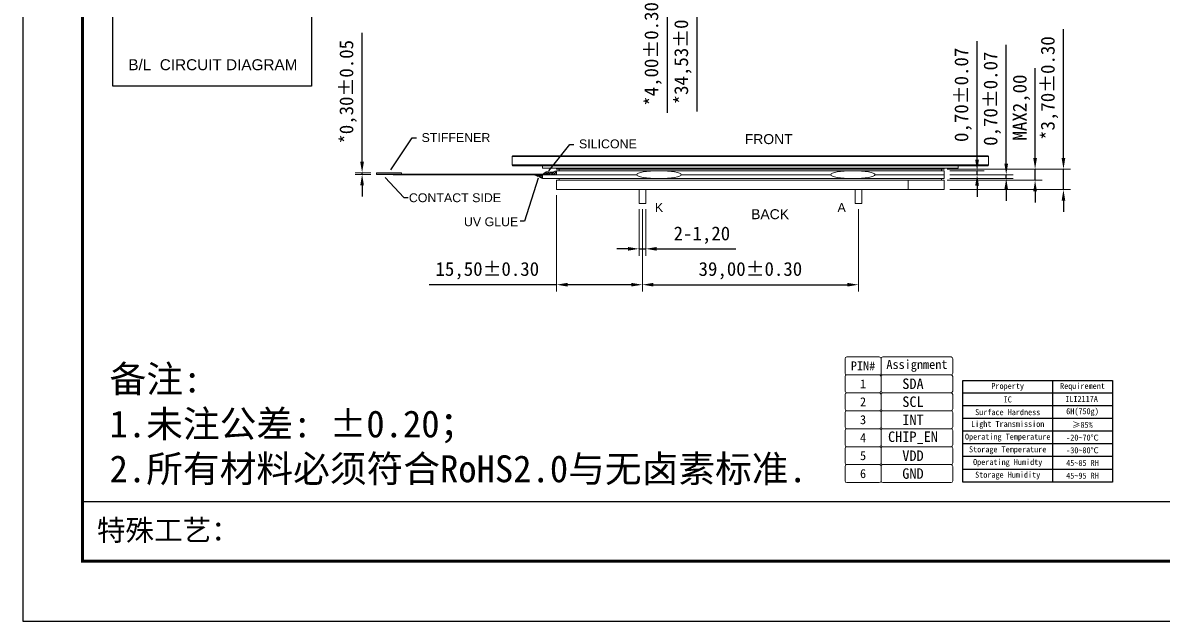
# Model space of a CAD drawing. Header units: millimetres. Extents: x 1946 to 4611, y 2266 to 2855.
# Drawn here: x 3575.6 to 3781.6, y 2517.6 to 2625.5 of the extents above; entities that cross this region are included whole.
import ezdxf

# ---------------------------------------------------------------- set-up
doc = ezdxf.new("R2010")
doc.units = ezdxf.units.MM
for name, color, linetype, lineweight in [('BACKLIGHT', 7, 'Continuous', 20), ('Cover Lens', 152, 'Continuous', 0), ('FPC', 30, 'Continuous', 0), ('LCD', 4, 'Continuous', 20), ('OCA', 3, 'Continuous', 0), ('PCB', 102, 'Continuous', 20), ('Sensor', 6, 'Continuous', 0), ('silicone', 193, 'Continuous', 20), ('TEXT', 7, 'Continuous', 30), ('UV GLUE', 237, 'Continuous', 20)]:
    doc.layers.add(name, color=color, linetype=linetype, lineweight=lineweight)
doc.layers.add('Dim', color=4, linetype='Continuous')
doc.styles.add('Arial', font='arial.ttf')
doc.styles.get("Standard").update_dxf_attribs({"font": 'txt.shx', "bigfont": 'gbcbig.shx'})
doc.styles.add('宋体', font='')
doc.styles.get('宋体').set_extended_font_data('SimSun')
doc.dimstyles.new('DIM', dxfattribs={"dimtxt": 2.5, "dimasz": 2, "dimexe": 1.25, "dimexo": 1, "dimgap": 1, "dimtad": 1, "dimzin": 1, "dimtxsty": '宋体', "dimcen": 2.5, "dimazin": 0, "dimtfac": 1, "dimtmove": 0, "dimatfit": 3, "dimfxl": 0, "dimlwe": 0, "dimarcsym": 0})
doc.dimstyles.get("Standard").update_dxf_attribs({"dimtxt": 1, "dimasz": 0.18, "dimexe": 0.18, "dimexo": 0.0625, "dimgap": 0.09, "dimtad": 0, "dimtih": 1, "dimtoh": 1, "dimdec": 4, "dimzin": 0, "dimdsep": 46, "dimtxsty": 'Standard', "dimcen": 0.09, "dimadec": 0, "dimazin": 0, "dimtfac": 1, "dimtdec": 4, "dimtofl": 0, "dimtmove": 0, "dimatfit": 3, "dimfxl": 0, "dimtolj": 1, "dimtzin": 0, "dimarcsym": 0})

# ---------------------------------------------------------------- blocks, each defined once
blk = doc.blocks.new('*D64')
at = {"layer": 'Defpoints', "color": 0}
for p in [(3689.45, 2669.05), (3685.45, 2634.52), (3697.26, 2634.52)]:
    blk.add_point(p, dxfattribs=at)
at = {"layer": 'Dim', "color": 0, "lineweight": 0}
for p, q in [((3690.45, 2669.05), (3698.51, 2669.05)), ((3686.45, 2634.52), (3698.51, 2634.52))]:
    blk.add_line(p, q, dxfattribs=at)
at = {"layer": 'Dim', "color": 0, "lineweight": -2}
for p, q in [((3697.26, 2667.05), (3697.26, 2636.52)), ((3697.26, 2634.52), (3697.26, 2609.5))]:
    blk.add_line(p, q, dxfattribs=at)
at = {"layer": 'Dim', "color": 0}
for points in [[(3696.92, 2667.05), (3697.59, 2667.05), (3697.26, 2669.05)], [(3696.92, 2636.52), (3697.59, 2636.52), (3697.26, 2634.52)]]:
    blk.add_solid(points, dxfattribs=at)
at = {"layer": 'Dim', "color": 0, "insert": (3694.73, 2621.01), "char_height": 2.5, "attachment_point": 5, "rotation": 90, "style": '宋体'}
blk.add_mtext('{\\C2;*}34,53%%P0.50', dxfattribs=at)
blk = doc.blocks.new('*D65')
at = {"layer": 'Defpoints', "color": 0}
for p in [(3685.65, 2638.52), (3685.45, 2634.52), (3691.86, 2634.52)]:
    blk.add_point(p, dxfattribs=at)
at = {"layer": 'Dim', "color": 0, "lineweight": -2}
for p, q in [((3691.86, 2640.52), (3691.86, 2642.52)), ((3691.86, 2638.52), (3691.86, 2634.52)), ((3691.86, 2632.52), (3691.86, 2609.27))]:
    blk.add_line(p, q, dxfattribs=at)
at = {"layer": 'Dim', "color": 0, "lineweight": 0}
for p, q in [((3686.65, 2638.52), (3693.11, 2638.52)), ((3686.45, 2634.52), (3693.11, 2634.52))]:
    blk.add_line(p, q, dxfattribs=at)
at = {"layer": 'Dim', "color": 0}
for points in [[(3691.53, 2640.52), (3692.2, 2640.52), (3691.86, 2638.52)], [(3691.53, 2632.52), (3692.2, 2632.52), (3691.86, 2634.52)]]:
    blk.add_solid(points, dxfattribs=at)
at = {"layer": 'Dim', "color": 0, "insert": (3689.34, 2619.9), "char_height": 2.5, "attachment_point": 5, "rotation": 90, "style": '宋体'}
blk.add_mtext('{\\C2;*}4,00%%P0.30', dxfattribs=at)
blk = doc.blocks.new('特性参数')
at = {"layer": 'Dim', "flags": 128}
for points in [[(-62.5, 31.82), (-62.5, 42.43), (0, 42.43), (0, 31.82)], [(-25, 42.43), (-25, 31.82)], [(0, 37.13), (-62.5, 37.13)], [(0, 31.82), (0, 0), (-62.5, 0), (-62.5, 31.82)], [(0, 31.82), (-62.5, 31.82)], [(-25, 31.82), (-25, 0)], [(0, 26.52), (-62.5, 26.52)], [(0, 21.21), (-62.5, 21.21)], [(0, 15.91), (-62.5, 15.91)], [(0, 10.61), (-62.5, 10.61)], [(0, 5.3), (-62.5, 5.3)]]:
    blk.add_lwpolyline(points, dxfattribs=at)
at = {"layer": 'Dim', "width": 9.326163987900191e-14, "attachment_point": 5, "style": '宋体'}
for s, insert, char_height in [('Property', (-43.75, 39.78), 2.5), ('Requirement', (-12.5, 39.78), 2.5001), ('IC', (-43.75, 34.47), 2.5), ('Surface Hardness', (-43.75, 29.17), 2.5001), ('Light Transmission', (-43.75, 23.87), 2.5001), ('Operating Temperature', (-43.75, 18.56), 2.5001), ('Storage Temperature', (-43.75, 13.26), 2.5001), ('Operating Humidty', (-43.75, 7.96), 2.5001), ('Storage Humidity', (-43.75, 2.65), 2.5001)]:
    blk.add_mtext(s, dxfattribs=dict(at, insert=insert, char_height=char_height))
blk = doc.blocks.new('工程图框')
at = {"color": 4}
blk.add_lwpolyline([(-525, 0), (0, 0), (0, 371.25), (-525, 371.25)], close=True, dxfattribs=at)
at = {"const_width": 0.625}
blk.add_lwpolyline([(-512.5, 12.5), (-12.5, 12.5), (-12.5, 358.75), (-512.5, 358.75)], close=True, dxfattribs=at)
at = {"color": 0}
blk.add_lwpolyline([(-512.5, 25), (-51.56, 25)], dxfattribs=at)
at = {"color": 1, "insert": (-512.5, 18.75), "char_height": 4.375, "width": 4.884981308350689e-13, "attachment_point": 4, "style": '宋体'}
blk.add_mtext('{\\fSimSun|b0|i0|c134|p2; 特殊工艺：}', dxfattribs=at)
blk = doc.blocks.new('*D92')
at = {"layer": 'Defpoints', "color": 0}
for p in [(3636.81, 2598.47), (3639.4, 2598.47), (3639.4, 2598.17)]:
    blk.add_point(p, dxfattribs=at)
at = {"layer": 'Dim', "color": 0, "lineweight": -2}
for p, q in [((3636.81, 2600.47), (3636.81, 2623.68)), ((3636.81, 2598.17), (3636.81, 2598.47)), ((3636.81, 2596.17), (3636.81, 2594.17))]:
    blk.add_line(p, q, dxfattribs=at)
at = {"layer": 'Dim', "color": 0, "lineweight": 0}
for p, q in [((3638.4, 2598.47), (3635.56, 2598.47)), ((3638.4, 2598.17), (3635.56, 2598.17))]:
    blk.add_line(p, q, dxfattribs=at)
at = {"layer": 'Dim', "color": 0}
for points in [[(3636.47, 2600.47), (3637.14, 2600.47), (3636.81, 2598.47)], [(3636.47, 2596.17), (3637.14, 2596.17), (3636.81, 2598.17)]]:
    blk.add_solid(points, dxfattribs=at)
at = {"layer": 'Dim', "color": 0, "lineweight": 0, "insert": (3634.29, 2613.07), "char_height": 2.5, "attachment_point": 5, "rotation": 90, "style": '宋体'}
blk.add_mtext('{\\C2;*}0,30%%P0.05', dxfattribs=at)
blk = doc.blocks.new('*D73')
at = {"layer": 'Defpoints', "color": 0}
for p in [(3741.9, 2598.82), (3747.83, 2598.82), (3741.9, 2598.12)]:
    blk.add_point(p, dxfattribs=at)
at = {"layer": 'Dim', "color": 0, "lineweight": -2}
for p, q in [((3747.83, 2600.82), (3747.83, 2622.22)), ((3747.83, 2598.12), (3747.83, 2598.82)), ((3747.83, 2596.12), (3747.83, 2594.12))]:
    blk.add_line(p, q, dxfattribs=at)
at = {"layer": 'Dim', "color": 0, "lineweight": 0}
for p, q in [((3742.9, 2598.82), (3749.08, 2598.82)), ((3742.9, 2598.12), (3749.08, 2598.12))]:
    blk.add_line(p, q, dxfattribs=at)
at = {"layer": 'Dim', "color": 0}
for points in [[(3747.49, 2600.82), (3748.16, 2600.82), (3747.83, 2598.82)], [(3747.49, 2596.12), (3748.16, 2596.12), (3747.83, 2598.12)]]:
    blk.add_solid(points, dxfattribs=at)
at = {"layer": 'Dim', "color": 0, "lineweight": 0, "insert": (3745.31, 2612.52), "char_height": 2.5, "attachment_point": 5, "rotation": 90, "style": '宋体'}
blk.add_mtext('0,70%%P0.07', dxfattribs=at)
blk = doc.blocks.new('*D74')
at = {"layer": 'Defpoints', "color": 0}
for p in [(3741.9, 2598.12), (3741.9, 2597.42), (3753.09, 2598.12)]:
    blk.add_point(p, dxfattribs=at)
at = {"layer": 'Dim', "color": 0, "lineweight": -2}
for p, q in [((3753.09, 2600.12), (3753.09, 2621.52)), ((3753.09, 2597.42), (3753.09, 2598.12)), ((3753.09, 2595.42), (3753.09, 2593.42))]:
    blk.add_line(p, q, dxfattribs=at)
at = {"layer": 'Dim', "color": 0, "lineweight": 0}
for p, q in [((3742.9, 2598.12), (3754.34, 2598.12)), ((3742.9, 2597.42), (3754.34, 2597.42))]:
    blk.add_line(p, q, dxfattribs=at)
at = {"layer": 'Dim', "color": 0}
for points in [[(3752.75, 2600.12), (3753.42, 2600.12), (3753.09, 2598.12)], [(3752.75, 2595.42), (3753.42, 2595.42), (3753.09, 2597.42)]]:
    blk.add_solid(points, dxfattribs=at)
at = {"layer": 'Dim', "color": 0, "lineweight": 0, "insert": (3750.57, 2611.82), "char_height": 2.5, "attachment_point": 5, "rotation": 90, "style": '宋体'}
blk.add_mtext('0,70%%P0.07', dxfattribs=at)
blk = doc.blocks.new('*D75')
at = {"layer": 'Defpoints', "color": 0}
for p in [(3741.4, 2599.12), (3758.3, 2599.12), (3741.4, 2597.12)]:
    blk.add_point(p, dxfattribs=at)
at = {"layer": 'Dim', "color": 0, "lineweight": -2}
for p, q in [((3758.3, 2601.12), (3758.3, 2617.34)), ((3758.3, 2597.12), (3758.3, 2599.12)), ((3758.3, 2595.12), (3758.3, 2593.12))]:
    blk.add_line(p, q, dxfattribs=at)
at = {"layer": 'Dim', "color": 0, "lineweight": 0}
for p, q in [((3742.4, 2599.12), (3759.55, 2599.12)), ((3742.4, 2597.12), (3759.55, 2597.12))]:
    blk.add_line(p, q, dxfattribs=at)
at = {"layer": 'Dim', "color": 0}
for points in [[(3757.97, 2601.12), (3758.63, 2601.12), (3758.3, 2599.12)], [(3757.97, 2595.12), (3758.63, 2595.12), (3758.3, 2597.12)]]:
    blk.add_solid(points, dxfattribs=at)
at = {"layer": 'Dim', "color": 0, "lineweight": 0, "insert": (3755.84, 2610.23), "char_height": 2.5, "attachment_point": 5, "rotation": 90, "style": '宋体'}
blk.add_mtext('MAX2,00', dxfattribs=at)
blk = doc.blocks.new('*D97')
at = {"layer": 'Defpoints', "color": 0}
for p in [(3671.9, 2595.42), (3687.4, 2592.92), (3671.9, 2578.27)]:
    blk.add_point(p, dxfattribs=at)
at = {"layer": 'Dim', "color": 0, "lineweight": 0}
for p, q in [((3671.9, 2594.42), (3671.9, 2577.02)), ((3687.4, 2591.92), (3687.4, 2577.02))]:
    blk.add_line(p, q, dxfattribs=at)
at = {"layer": 'Dim', "color": 0, "lineweight": -2}
for p, q in [((3671.9, 2578.27), (3648.93, 2578.27)), ((3685.4, 2578.27), (3673.9, 2578.27))]:
    blk.add_line(p, q, dxfattribs=at)
at = {"layer": 'Dim', "color": 0}
for points in [[(3673.9, 2578.6), (3673.9, 2577.94), (3671.9, 2578.27)], [(3685.4, 2578.6), (3685.4, 2577.94), (3687.4, 2578.27)]]:
    blk.add_solid(points, dxfattribs=at)
at = {"layer": 'Dim', "color": 0, "lineweight": 0, "insert": (3659.41, 2580.79), "char_height": 2.5, "attachment_point": 5, "style": '宋体'}
blk.add_mtext('15,50%%P0.30', dxfattribs=at)
blk = doc.blocks.new('*D98')
at = {"layer": 'Defpoints', "color": 0}
for p in [(3687.4, 2592.92), (3726.4, 2592.92), (3726.4, 2578.27)]:
    blk.add_point(p, dxfattribs=at)
at = {"layer": 'Dim', "color": 0, "lineweight": 0}
for p, q in [((3687.4, 2591.92), (3687.4, 2577.02)), ((3726.4, 2591.92), (3726.4, 2577.02))]:
    blk.add_line(p, q, dxfattribs=at)
at = {"layer": 'Dim', "color": 0, "lineweight": -2}
blk.add_line((3689.4, 2578.27), (3724.4, 2578.27), dxfattribs=at)
at = {"layer": 'Dim', "color": 0}
for points in [[(3689.4, 2578.6), (3689.4, 2577.94), (3687.4, 2578.27)], [(3724.4, 2578.6), (3724.4, 2577.94), (3726.4, 2578.27)]]:
    blk.add_solid(points, dxfattribs=at)
at = {"layer": 'Dim', "color": 0, "lineweight": 0, "insert": (3706.9, 2580.79), "char_height": 2.5, "attachment_point": 5, "style": '宋体'}
blk.add_mtext('39,00%%P0.30', dxfattribs=at)
blk = doc.blocks.new('*D99')
at = {"layer": 'Defpoints', "color": 0}
for p in [(3686.8, 2592.92), (3688, 2592.92), (3688, 2584.74)]:
    blk.add_point(p, dxfattribs=at)
at = {"layer": 'Dim', "color": 0, "lineweight": 0}
for p, q in [((3686.8, 2591.92), (3686.8, 2583.49)), ((3688, 2591.92), (3688, 2583.49))]:
    blk.add_line(p, q, dxfattribs=at)
at = {"layer": 'Dim', "color": 0, "lineweight": -2}
for p, q in [((3684.8, 2584.74), (3682.8, 2584.74)), ((3686.8, 2584.74), (3688, 2584.74)), ((3690, 2584.74), (3704.3, 2584.74))]:
    blk.add_line(p, q, dxfattribs=at)
at = {"layer": 'Dim', "color": 0}
for points in [[(3684.8, 2585.07), (3684.8, 2584.41), (3686.8, 2584.74)], [(3690, 2585.07), (3690, 2584.41), (3688, 2584.74)]]:
    blk.add_solid(points, dxfattribs=at)
at = {"layer": 'Dim', "color": 0, "lineweight": 0, "insert": (3698.15, 2587.2), "char_height": 2.5, "attachment_point": 5, "style": '宋体'}
blk.add_mtext('2-1,20', dxfattribs=at)
blk = doc.blocks.new('*D85')
at = {"layer": 'Defpoints', "color": 0}
for p in [(3741.4, 2599.12), (3763.42, 2599.12), (3741.9, 2595.42)]:
    blk.add_point(p, dxfattribs=at)
at = {"layer": 'Dim', "color": 0, "lineweight": -2}
for p, q in [((3763.42, 2601.12), (3763.42, 2624.37)), ((3763.42, 2595.42), (3763.42, 2599.12)), ((3763.42, 2593.42), (3763.42, 2591.42))]:
    blk.add_line(p, q, dxfattribs=at)
at = {"layer": 'Dim', "color": 0, "lineweight": 0}
for p, q in [((3742.4, 2599.12), (3764.67, 2599.12)), ((3742.9, 2595.42), (3764.67, 2595.42))]:
    blk.add_line(p, q, dxfattribs=at)
at = {"layer": 'Dim', "color": 0}
for points in [[(3763.09, 2601.12), (3763.75, 2601.12), (3763.42, 2599.12)], [(3763.09, 2593.42), (3763.75, 2593.42), (3763.42, 2595.42)]]:
    blk.add_solid(points, dxfattribs=at)
at = {"layer": 'Dim', "color": 0, "lineweight": 0, "insert": (3760.9, 2613.74), "char_height": 2.5, "attachment_point": 5, "rotation": 90, "style": '宋体'}
blk.add_mtext('{\\C2;*}3,70%%P0.30', dxfattribs=at)

msp = doc.modelspace()

# ---------------------------------------------------------------- hatches: boundary and pattern name
at = {"layer": 'silicone', "lineweight": 15}
h = msp.add_hatch(dxfattribs=at)
h.set_pattern_fill('ANSI37', color=256, scale=0.1, angle=90, style=0)
h.set_pattern_definition([(135, (-2573.98804, 1765.60277), (-0.224506403, -0.224506403), []), (225, (-2573.98804, 1765.60277), (0.224506403, -0.224506403), [])])
edge = h.paths.add_edge_path()
edge.add_spline(control_points=[(3671.89925, 2598.81823), (3671.60662, 2598.69023), (3671.00692, 2598.42794), (3670.06311, 2598.79389), (3669.65078, 2598.39531), (3669.48916, 2598.21823)], knot_values=[0.124017599, 0.124017599, 0.124017599, 0.124017599, 1.061853316, 2.045923466, 2.712218542, 2.712218542, 2.712218542, 2.712218542], degree=3, periodic=0)
edge.add_line((3669.48916, 2598.21823), (3670.76557, 2598.21823))
edge.add_line((3670.76557, 2598.21823), (3670.76557, 2598.11823))
edge.add_line((3670.76557, 2598.11823), (3671.89925, 2598.11823))
edge.add_line((3671.89925, 2598.11823), (3671.89925, 2598.81823))
at = {"layer": 'UV GLUE', "lineweight": 15}
h = msp.add_hatch(dxfattribs=at)
h.set_pattern_fill('ANSI37', color=2, scale=0.1, angle=90, style=0)
h.set_pattern_definition([(45, (9198.6942, 1789.85218), (0.224506403, -0.224506403), []), (315, (9198.6942, 1789.85218), (-0.224506403, -0.224506403), [])])
h.paths.add_polyline_path([(3669.39925, 2598.11823), (3667.88306, 2598.11823), (3669.39925, 2597.41823)])

# ---------------------------------------------------------------- linework, layer by layer
at = {"layer": 'BACKLIGHT', "lineweight": 15}
msp.add_line((3735.39925, 2597.11823), (3735.39925, 2595.41823), dxfattribs=at)
msp.add_lwpolyline([(3671.89925, 2597.11823), (3741.89925, 2597.11823), (3741.89925, 2595.41823), (3671.89925, 2595.41823)], close=True, dxfattribs=at)
at = {"layer": 'Cover Lens'}
for p, q in [((3749.89925, 2601.36823), (3663.89925, 2601.36823)), ((3749.89925, 2599.86823), (3663.89925, 2599.86823))]:
    msp.add_line(p, q, dxfattribs=at)
msp.add_lwpolyline([(3749.89925, 2601.36823), (3749.89925, 2599.86823), (3749.74925, 2599.71823), (3664.04925, 2599.71823), (3663.89925, 2599.86823), (3663.89925, 2601.36823), (3664.04925, 2601.51823), (3749.74925, 2601.51823)], close=True, dxfattribs=at)
at = {"layer": 'Dim', "lineweight": 0}
for points in [[(3724.32886, 2562.00446), (3730.16086, 2562.00446, 0.414213562), (3730.48486, 2562.32846), (3730.48486, 2564.92046, 0.414213562), (3730.16086, 2565.24446), (3724.32886, 2565.24446, 0.414213562), (3724.00486, 2564.92046), (3724.00486, 2562.32846, 0.414213562)], [(3743.12086, 2562.00446), (3730.80886, 2562.00446, -0.414213562), (3730.48486, 2562.32846), (3730.48486, 2564.92046, -0.414213562), (3730.80886, 2565.24446), (3743.12086, 2565.24446, -0.414213562), (3743.44486, 2564.92046), (3743.44486, 2562.32846, -0.414213562)], [(3724.32886, 2558.76446), (3730.16086, 2558.76446, 0.414213562), (3730.48486, 2559.08846), (3730.48486, 2561.68046, 0.414213562), (3730.16086, 2562.00446), (3724.32886, 2562.00446, 0.414213562), (3724.00486, 2561.68046), (3724.00486, 2559.08846, 0.414213562)], [(3743.12086, 2558.76446), (3730.80886, 2558.76446, -0.414213562), (3730.48486, 2559.08846), (3730.48486, 2561.68046, -0.414213562), (3730.80886, 2562.00446), (3743.12086, 2562.00446, -0.414213562), (3743.44486, 2561.68046), (3743.44486, 2559.08846, -0.414213562)], [(3724.32886, 2555.52446), (3730.16086, 2555.52446, 0.414213562), (3730.48486, 2555.84846), (3730.48486, 2558.44046, 0.414213562), (3730.16086, 2558.76446), (3724.32886, 2558.76446, 0.414213562), (3724.00486, 2558.44046), (3724.00486, 2555.84846, 0.414213562)], [(3743.12086, 2555.52446), (3730.80886, 2555.52446, -0.414213562), (3730.48486, 2555.84846), (3730.48486, 2558.44046, -0.414213562), (3730.80886, 2558.76446), (3743.12086, 2558.76446, -0.414213562), (3743.44486, 2558.44046), (3743.44486, 2555.84846, -0.414213562)], [(3724.32886, 2552.28446), (3730.16086, 2552.28446, 0.414213562), (3730.48486, 2552.60846), (3730.48486, 2555.20046, 0.414213562), (3730.16086, 2555.52446), (3724.32886, 2555.52446, 0.414213562), (3724.00486, 2555.20046), (3724.00486, 2552.60846, 0.414213562)], [(3743.12086, 2552.28446), (3730.80886, 2552.28446, -0.414213562), (3730.48486, 2552.60846), (3730.48486, 2555.20046, -0.414213562), (3730.80886, 2555.52446), (3743.12086, 2555.52446, -0.414213562), (3743.44486, 2555.20046), (3743.44486, 2552.60846, -0.414213562)], [(3724.32886, 2549.04446), (3730.16086, 2549.04446, 0.414213562), (3730.48486, 2549.36846), (3730.48486, 2551.96046, 0.414213562), (3730.16086, 2552.28446), (3724.32886, 2552.28446, 0.414213562), (3724.00486, 2551.96046), (3724.00486, 2549.36846, 0.414213562)], [(3743.12086, 2549.04446), (3730.80886, 2549.04446, -0.414213562), (3730.48486, 2549.36846), (3730.48486, 2551.96046, -0.414213562), (3730.80886, 2552.28446), (3743.12086, 2552.28446, -0.414213562), (3743.44486, 2551.96046), (3743.44486, 2549.36846, -0.414213562)], [(3724.32886, 2545.80446), (3730.16086, 2545.80446, 0.414213562), (3730.48486, 2546.12846), (3730.48486, 2548.72046, 0.414213562), (3730.16086, 2549.04446), (3724.32886, 2549.04446, 0.414213562), (3724.00486, 2548.72046), (3724.00486, 2546.12846, 0.414213562)], [(3743.12086, 2545.80446), (3730.80886, 2545.80446, -0.414213562), (3730.48486, 2546.12846), (3730.48486, 2548.72046, -0.414213562), (3730.80886, 2549.04446), (3743.12086, 2549.04446, -0.414213562), (3743.44486, 2548.72046), (3743.44486, 2546.12846, -0.414213562)], [(3724.32886, 2542.56446), (3730.16086, 2542.56446, 0.414213562), (3730.48486, 2542.88846), (3730.48486, 2545.48046, 0.414213562), (3730.16086, 2545.80446), (3724.32886, 2545.80446, 0.414213562), (3724.00486, 2545.48046), (3724.00486, 2542.88846, 0.414213562)], [(3743.12086, 2542.56446), (3730.80886, 2542.56446, -0.414213562), (3730.48486, 2542.88846), (3730.48486, 2545.48046, -0.414213562), (3730.80886, 2545.80446), (3743.12086, 2545.80446, -0.414213562), (3743.44486, 2545.48046), (3743.44486, 2542.88846, -0.414213562)]]:
    msp.add_lwpolyline(points, format="xyb", close=True, dxfattribs=at)
at = {"layer": 'FPC', "lineweight": 0}
for p, q in [((3670.76557, 2598.21823), (3639.39925, 2598.21823)), ((3639.39925, 2598.16823), (3639.39925, 2598.21823)), ((3639.39925, 2598.21823), (3640.39925, 2598.21823)), ((3639.39925, 2598.16823), (3642.39914, 2598.16823)), ((3642.39914, 2598.16823), (3642.39914, 2598.11823)), ((3670.76557, 2598.21823), (3670.76557, 2598.11823)), ((3642.39914, 2598.11823), (3670.76557, 2598.11823))]:
    msp.add_line(p, q, dxfattribs=at)
at = {"layer": 'FPC'}
msp.add_lwpolyline([(3639.39925, 2598.21823), (3639.39925, 2598.46823), (3643.89925, 2598.46823), (3643.89925, 2598.21823)], close=True, dxfattribs=at)
at = {"layer": 'LCD', "lineweight": 15}
for p, q in [((3671.89925, 2598.11823), (3671.89925, 2598.81823)), ((3741.89925, 2598.81823), (3671.89925, 2598.81823)), ((3672.39925, 2598.81823), (3672.39925, 2599.11823)), ((3741.39925, 2599.11823), (3672.39925, 2599.11823)), ((3741.39925, 2599.11823), (3741.39925, 2598.81823)), ((3741.89925, 2597.41823), (3741.89925, 2598.81823)), ((3669.39925, 2597.41823), (3669.39925, 2598.11823)), ((3686.39925, 2598.11823), (3669.39925, 2598.11823)), ((3741.89925, 2597.41823), (3669.39925, 2597.41823)), ((3672.39925, 2597.11823), (3672.39925, 2597.41823)), ((3741.39925, 2597.11823), (3672.39925, 2597.11823)), ((3721.39925, 2598.11823), (3694.39925, 2598.11823)), ((3741.89925, 2598.11823), (3729.39925, 2598.11823)), ((3741.39925, 2597.41823), (3741.39925, 2597.11823))]:
    msp.add_line(p, q, dxfattribs=at)
at = {"layer": 'LCD', "ltscale": 0.1}
msp.add_line((3669.39925, 2598.11823), (3669.39925, 2597.41823), dxfattribs=at)
at = {"layer": 'LCD', "lineweight": 15}
for centre in [(3690.39925, 2598.11823), (3725.39925, 2598.11823)]:
    msp.add_ellipse(centre, major_axis=(-4, 0), ratio=0.175, dxfattribs=at)
at = {"layer": 'OCA'}
msp.add_lwpolyline([(3741.89925, 2599.31823), (3741.89925, 2599.11823), (3671.89925, 2599.11823), (3671.89925, 2599.31823)], close=True, dxfattribs=at)
at = {"layer": 'PCB', "lineweight": 15}
for points in [[(3686.79925, 2595.41823), (3687.99925, 2595.41823), (3687.99925, 2592.91823), (3686.79925, 2592.91823)], [(3726.99925, 2595.41823), (3725.79925, 2595.41823), (3725.79925, 2592.91823), (3726.99925, 2592.91823)]]:
    msp.add_lwpolyline(points, close=True, dxfattribs=at)
at = {"layer": 'Sensor'}
msp.add_lwpolyline([(3744.39925, 2599.71823), (3744.39925, 2599.31823), (3669.39925, 2599.31823), (3669.39925, 2599.71823)], close=True, dxfattribs=at)
at = {"layer": 'silicone', "lineweight": 15}
msp.add_spline([(3669.39925, 2598.11823), (3670.01461, 2598.61414), (3670.99726, 2598.56141), (3671.89925, 2598.81823)], degree=3, dxfattribs=at)
at = {"layer": 'TEXT', "color": 0, "lineweight": 30}
msp.add_lwpolyline([(3627.69571, 2614.05792), (3591.80146, 2614.05792), (3591.80146, 2641.99505), (3627.69571, 2641.99505)], close=True, dxfattribs=at)
at = {"layer": 'UV GLUE', "color": 2, "lineweight": 15}
msp.add_line((3669.39925, 2597.41823), (3667.88306, 2598.11823), dxfattribs=at)

# ---------------------------------------------------------------- block references
at = {"lineweight": 0, "xscale": 0.864, "yscale": 0.864, "zscale": 0.864}
msp.add_blockref('工程图框', (4029.16226, 2517.57298), dxfattribs=at)
at = {"layer": 'Dim', "lineweight": 0, "xscale": 0.432, "yscale": 0.432, "zscale": 0.432}
msp.add_blockref('特性参数', (3772.25375, 2542.6657), dxfattribs=at)

# ---------------------------------------------------------------- texts
at = {"layer": 'Dim', "lineweight": 0, "style": '宋体'}
for s, insert, char_height, attachment_point in [('备注:\\P1.未注公差: ±0.20；\\P2.所有材料必须符合{\\C1;RoHS2.0}与{\\C2;无卤素}标准.', (3591.22226, 2542.08898), 4.86, 7), ('PIN#', (3727.24486, 2563.62446), 1.62, 5), ('Assignment', (3736.96486, 2563.62446), 1.62, 5), ('1', (3727.24486, 2560.38446), 1.62, 5), ('{\\H1.1667x;\\C1;SDA}', (3736.25253, 2560.38446), 1.62, 5), ('2', (3727.24486, 2557.14446), 1.62, 5), ('{\\H1.1667x;\\C1;SCL}', (3736.25253, 2557.14446), 1.62, 5), ('3', (3727.24486, 2553.90446), 1.62, 5), ('{\\H1.1667x;\\C1;INT}', (3736.25253, 2553.90446), 1.62, 5), ('4', (3727.24486, 2550.66446), 1.62, 5), ('{\\H1.1667x;\\C1;CHIP_EN}', (3736.25253, 2550.66446), 1.62, 5), ('5', (3727.24486, 2547.42446), 1.62, 5), ('{\\H1.1667x;\\C1;VDD}', (3736.25253, 2547.42446), 1.62, 5), ('6', (3727.24486, 2544.18446), 1.62, 5), ('{\\H1.1667x;\\C1;GND}', (3736.25253, 2544.18446), 1.62, 5)]:
    msp.add_mtext(s, dxfattribs=dict(at, insert=insert, char_height=char_height, attachment_point=attachment_point))
at = {"layer": 'Dim', "color": 1, "lineweight": 0, "insert": (3766.69367, 2557.66915), "char_height": 1.080034, "width": 4.028902842772882e-14, "attachment_point": 5, "style": '宋体'}
msp.add_mtext('ILI2117A', dxfattribs=at)
at = {"layer": 'Dim', "lineweight": 0, "char_height": 1.080034, "width": 4.028902842772882e-14, "attachment_point": 5, "style": '宋体'}
for s, insert in [('6H(750g)', (3766.85358, 2555.26737)), ('≥85%', (3766.85358, 2552.97616)), ('-20~70℃', (3766.85358, 2550.68495)), ('-30~80℃', (3766.85358, 2548.39373)), ('45~85 RH', (3766.85358, 2546.10252)), ('45~95 RH', (3766.85358, 2543.8113))]:
    msp.add_mtext(s, dxfattribs=dict(at, insert=insert))
at = {"layer": 'TEXT', "lineweight": 20, "style": 'Arial'}
msp.add_text('B/L  CIRCUIT DIAGRAM', height=1.976, dxfattribs=at).set_placement((3594.61252, 2616.96499))
for s, insert, char_height, width, attachment_point in [('\\A1;STIFFENER ', (3647.54327, 2605.6137), 1.6, 35.0546372, 1), ('SILICONE', (3686.39489, 2604.47278), 1.6, 35.0546372, 3), ('FRONT', (3714.54561, 2603.61051), 1.8, 17.5273186, 9), ('CONTACT SIDE', (3661.89384, 2594.7604), 1.6, 35.0546372, 3), ('K', (3691.14885, 2592.99269), 1.6, 35.0546372, 3), ('A', (3724.11934, 2592.99269), 1.6, 35.0546372, 3), ('UV GLUE', (3665.00224, 2590.42949), 1.6, 35.0546372, 3), ('BACK', (3713.88244, 2590.06288), 1.8, 17.5273186, 9)]:
    msp.add_mtext(s, dxfattribs=dict(at, insert=insert, char_height=char_height, width=width, attachment_point=attachment_point))

# ---------------------------------------------------------------- dimensions: what is measured, and where the dimension line sits
at = {"layer": 'Dim'}
dim = msp.add_linear_dim(base=(3697.25511, 2634.52453), p1=(3689.45022, 2669.0507), p2=(3685.44925, 2634.52453), angle=90, text='{\\C2;*}<>%%P0.50', dimstyle='DIM', dxfattribs=at)
dim.commit()
dim.dimension.update_dxf_attribs({"geometry": '*D64', "text_midpoint": (3697.25511, 2621.01064), "dimtype": 160})
dim = msp.add_linear_dim(base=(3691.86217, 2634.52453), p1=(3685.64925, 2638.52453), p2=(3685.44925, 2634.52453), angle=90, text='{\\C2;*}<>%%P0.30', dimstyle='DIM', dxfattribs=at)
dim.commit()
dim.dimension.update_dxf_attribs({"geometry": '*D65', "text_midpoint": (3689.34133, 2619.89953)})
at = {"layer": 'Dim', "lineweight": 0}
for base, p1, p2, angle, text, picture, middle in [((3636.80624, 2598.46823), (3639.39925, 2598.16823), (3639.39925, 2598.46823), 90, '{\\C2;*}<>%%P0.05', '*D92', (3636.80624, 2613.07239)), ((3763.41942, 2599.11823), (3741.89925, 2595.41823), (3741.39925, 2599.11823), 90, '{\\C2;*}<>%%P0.30', '*D85', (3763.41942, 2613.74323)), ((3747.82795, 2598.81823), (3741.89925, 2598.11823), (3741.89925, 2598.81823), 270, '<>%%P0.07', '*D73', (3747.82795, 2612.51961)), ((3753.0881, 2598.11823), (3741.89925, 2597.41823), (3741.89925, 2598.11823), 270, '<>%%P0.07', '*D74', (3753.0881, 2611.81961)), ((3758.30148, 2599.11823), (3741.39925, 2597.11823), (3741.39925, 2599.11823), 270, 'MAX<>', '*D75', (3758.30148, 2610.22934))]:
    dim = msp.add_linear_dim(base=base, p1=p1, p2=p2, angle=angle, text=text, dimstyle='DIM', dxfattribs=at)
    dim.commit()
    dim.dimension.update_dxf_attribs({"geometry": picture, "text_midpoint": middle, "dimtype": 160})
for base, p1, p2, text, picture, middle in [((3671.89925, 2578.27079), (3687.39925, 2592.91823), (3671.89925, 2595.41823), '<>%%P0.30', '*D97', (3659.41314, 2580.79162)), ((3687.99925, 2584.73965), (3686.79925, 2592.91823), (3687.99925, 2592.91823), '2-<>', '*D99', (3698.15203, 2587.19799)), ((3726.39925, 2578.27079), (3687.39925, 2592.91823), (3726.39925, 2592.91823), '<>%%P0.30', '*D98', (3706.89925, 2580.79162))]:
    dim = msp.add_linear_dim(base=base, p1=p1, p2=p2, text=text, dimstyle='DIM', dxfattribs=at)
    dim.commit()
    dim.dimension.update_dxf_attribs({"geometry": picture, "text_midpoint": middle})

# ---------------------------------------------------------------- leaders
at = {"layer": 'Dim', "lineweight": 15}
for points in [[(3641.99074, 2598.97062), (3645.84446, 2604.77654), (3646.60943, 2604.77654)], [(3670.49626, 2598.81004), (3674.29305, 2603.56214), (3675.05802, 2603.56214)], [(3640.96242, 2597.6082), (3644.35106, 2593.98882), (3645.11602, 2593.98882)], [(3668.60322, 2597.48225), (3666.10995, 2589.75749), (3665.34498, 2589.75749)]]:
    msp.add_leader(points, dimstyle='Standard', override={"dimscale": 0.77, "dimdec": 2, "dimzin": 1, "dimazin": 0, "dimtdec": 2}, dxfattribs=at)

doc.saveas('drawing.dxf')
